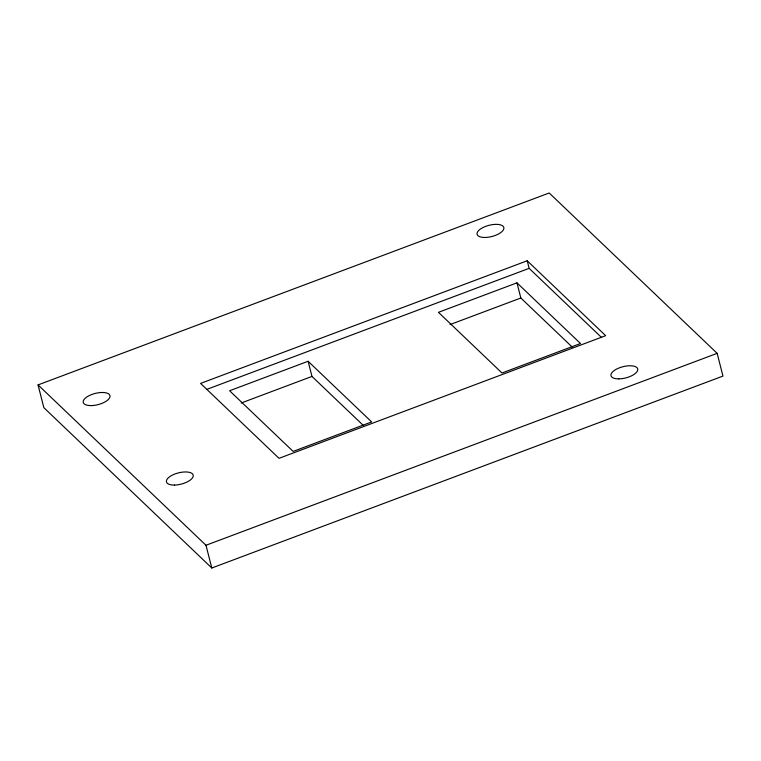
<?xml version="1.0" encoding="UTF-8"?>
<svg xmlns="http://www.w3.org/2000/svg" width="761" height="761" viewBox="0 0 761 761"><rect width="100%" height="100%" fill="white"/><g stroke="black" fill="none" stroke-linecap="round" stroke-linejoin="round"><path stroke-width="1.14" d="M38.05 384.914L549.204 192.99L717.157 353.342L722.95 376.086L211.796 568.01L43.843 407.658L38.05 384.914L205.993 545.266L211.796 568.01M527.211 260.766L200.571 383.411L279.03 458.322L605.67 335.677L527.211 260.766L529.142 268.348L601.628 337.561M206.954 389.328L529.142 268.348M308.11 361.266L229.594 390.745L293.137 451.416L371.653 421.936L308.11 361.266L311.981 376.429L363.492 425.618M516.976 282.845L438.45 312.324L501.994 372.995L580.51 343.515L516.976 282.845L520.838 298.008L572.358 347.197M241.199 402.997L311.981 376.429M450.055 324.576L520.838 298.008M205.993 545.266L717.157 353.342M618.836 378.873A13.793 5.784 -14.3 0 0 637.718 368.942A13.793 5.784 -14.3 0 0 616.486 369.133A13.793 5.784 -14.3 0 0 618.836 378.873M174.326 485.061A13.793 5.784 -14.3 0 0 193.199 475.13A13.793 5.784 -14.3 0 0 171.967 475.321A13.793 5.784 -14.3 0 0 174.326 485.061M91.092 405.594A13.793 5.784 -14.3 0 0 109.974 395.663A13.793 5.784 -14.3 0 0 88.742 395.853A13.793 5.784 -14.3 0 0 91.092 405.594M484.966 237.47A13.793 5.784 -14.3 0 0 503.839 227.539A13.793 5.784 -14.3 0 0 482.607 227.729A13.793 5.784 -14.3 0 0 484.966 237.47"/></g></svg>
